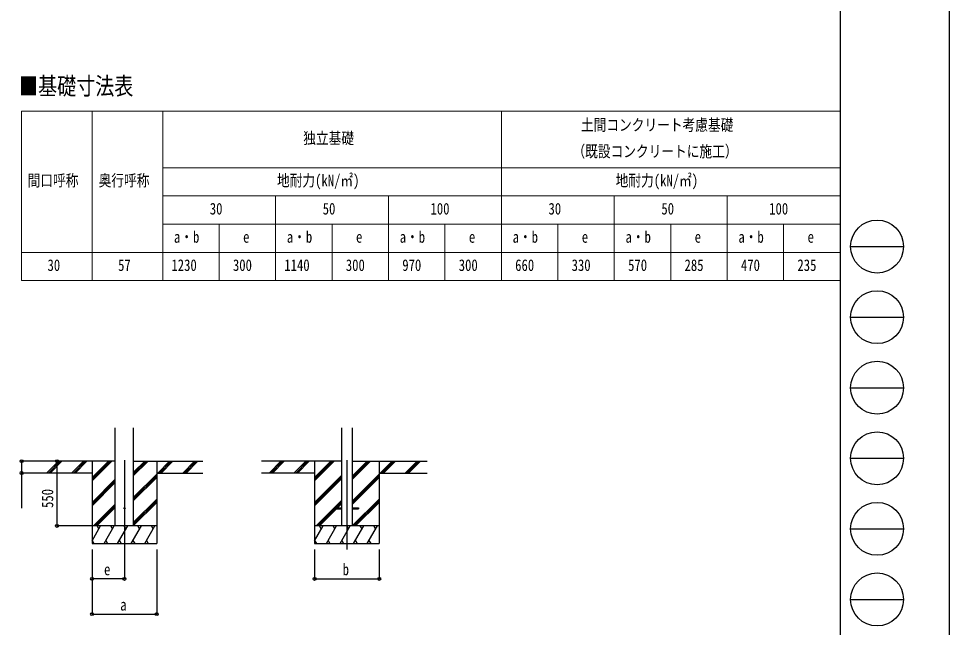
# Model space of a CAD drawing. Units: millimetres, scale not verified. Extents: x -12615 to 12615, y -8910 to 8910.
# Drawn here: x 4700 to 12615, y -5188 to -12 of the extents above; entities that cross this region are included whole.
import ezdxf
from ezdxf.enums import TextEntityAlignment as Align

# ---------------------------------------------------------------- set-up
doc = ezdxf.new("R2010")
doc.units = ezdxf.units.MM
doc.header["$LTSCALE"] = 30
doc.layers.add('0-1_TABLE1', color=7, linetype='Continuous', lineweight=18)
for name, color, linetype in [('0-2_USER1', 3, 'Continuous'), ('0-3_YKK_12', 2, 'Continuous'), ('0-4_YKK_13', 4, 'Continuous'), ('0-5_YKK_A1', 4, 'Continuous'), ('0-6_YKK_D', 6, 'Continuous'), ('0-7_YKK_ZWAK', 7, 'Continuous')]:
    doc.layers.add(name, color=color, linetype=linetype)
doc.styles.add('ＭＳ ゴシック', font='')
doc.styles.get('ＭＳ ゴシック').set_extended_font_data('MS Gothic')

msp = doc.modelspace()

# ---------------------------------------------------------------- linework, layer by layer
at = {"layer": '0-1_TABLE1'}
for p, q in [((4725.06, -799.62), (11685.06, -799.62)), ((4725.06, -799.62), (4725.06, -2239.62)), ((5325.06, -799.62), (5325.06, -2239.62)), ((5925.06, -1279.62), (11685.06, -1279.62)), ((5925.06, -1519.62), (11685.06, -1519.62)), ((9765.06, -1519.62), (9765.06, -2239.62)), ((10725.06, -1519.62), (10725.06, -2239.62)), ((5925.06, -1759.62), (11685.06, -1759.62)), ((6405.06, -1759.62), (6405.06, -2239.62)), ((7365.06, -1759.62), (7365.06, -2239.62)), ((8325.06, -1759.62), (8325.06, -2239.62)), ((9285.06, -1759.62), (9285.06, -2239.62)), ((10245.06, -1759.62), (10245.06, -2239.62)), ((11205.06, -1759.62), (11205.06, -2239.62))]:
    msp.add_line(p, q, dxfattribs=at)
for points in [[(5925.06, -799.62), (5925.06, -1279.62), (5925.06, -1999.62), (5925.06, -2239.62)], [(8805.06, -799.62), (8805.06, -1519.62), (8805.06, -1759.62), (8805.06, -2239.62)], [(11685.06, -799.62), (11685.06, -1759.62), (11685.06, -2239.62)], [(6885.06, -1519.62), (6885.06, -1999.62), (6885.06, -2239.62)], [(7845.06, -1519.62), (7845.06, -1999.62), (7845.06, -2239.62)], [(4725.06, -1999.62), (5925.06, -1999.62), (11685.06, -1999.62)], [(4725.06, -2239.62), (5325.06, -2239.62), (11685.06, -2239.62)]]:
    msp.add_lwpolyline(points, dxfattribs=at)
at = {"layer": '0-3_YKK_12'}
for p, q in [((5600.06, -3765.87), (5600.06, -4525.08)), ((7491.63, -3765.87), (7491.63, -4525.08))]:
    msp.add_line(p, q, dxfattribs=at)
at = {"layer": '0-4_YKK_13'}
for p, q in [((7391.63, -4170.58), (7391.63, -4179.58)), ((7391.63, -4170.58), (7446.43, -4170.58)), ((7391.63, -4179.58), (7446.43, -4179.58)), ((7536.83, -4170.58), (7591.63, -4170.58)), ((7536.83, -4179.58), (7591.63, -4179.58)), ((7591.63, -4170.58), (7591.63, -4179.58))]:
    msp.add_line(p, q, dxfattribs=at)
msp.add_circle((5600.06, -4175.08), 5, dxfattribs=at)
at = {"layer": '0-5_YKK_A1'}
for p, q in [((5522.31, -4325.08), (5522.31, -3489.73)), ((5677.81, -4325.08), (5677.81, -3489.73)), ((7446.43, -3489.73), (7446.43, -4325.08)), ((7536.83, -3489.73), (7536.83, -4325.08)), ((5522.31, -3775.08), (4874.11, -3775.08)), ((4940.8, -3873.67), (5039.39, -3775.08)), ((4953.53, -3875.08), (5053.53, -3775.08)), ((4967.68, -3875.08), (5067.68, -3775.08)), ((5152.93, -3873.67), (5251.52, -3775.08)), ((5165.67, -3875.08), (5265.67, -3775.08)), ((5179.81, -3875.08), (5279.81, -3775.08)), ((5325.06, -3775.08), (5325.06, -4475.08)), ((5325.06, -3941.96), (5491.94, -3775.08)), ((5325.06, -3927.81), (5477.8, -3775.08)), ((5325.06, -3913.67), (5463.66, -3775.08)), ((5677.81, -3897.58), (5800.31, -3775.08)), ((5677.81, -3883.43), (5786.17, -3775.08)), ((5677.81, -3869.29), (5772.02, -3775.08)), ((5677.81, -3775.08), (6265.68, -3775.08)), ((5875.06, -3775.08), (5875.06, -4475.08)), ((5884.16, -3875.08), (5984.16, -3775.08)), ((5898.3, -3875.08), (5998.3, -3775.08)), ((5912.44, -3875.08), (6012.44, -3775.08)), ((6096.29, -3875.08), (6196.29, -3775.08)), ((6110.43, -3875.08), (6210.43, -3775.08)), ((6124.57, -3875.08), (6224.57, -3775.08)), ((7446.43, -3775.08), (6765.68, -3775.08)), ((6832.37, -3873.67), (6930.96, -3775.08)), ((6845.1, -3875.08), (6945.11, -3775.08)), ((6859.25, -3875.08), (6959.25, -3775.08)), ((7044.5, -3873.67), (7143.1, -3775.08)), ((7057.24, -3875.08), (7157.24, -3775.08)), ((7071.38, -3875.08), (7171.38, -3775.08)), ((7216.63, -3775.08), (7216.63, -4475.08)), ((7216.63, -3941.96), (7383.51, -3775.08)), ((7216.63, -3927.81), (7369.37, -3775.08)), ((7216.63, -3913.67), (7355.23, -3775.08)), ((7536.83, -3930.12), (7691.88, -3775.08)), ((7536.83, -3915.98), (7677.74, -3775.08)), ((7536.83, -3901.84), (7663.59, -3775.08)), ((7536.83, -3775.08), (8174.84, -3775.08)), ((7766.63, -3775.08), (7766.63, -4475.08)), ((7775.73, -3875.08), (7875.73, -3775.08)), ((7789.87, -3875.08), (7889.87, -3775.08)), ((7804.01, -3875.08), (7904.01, -3775.08)), ((7987.86, -3875.08), (8087.86, -3775.08)), ((8002, -3875.08), (8102, -3775.08)), ((8016.14, -3875.08), (8116.14, -3775.08)), ((5325.06, -3875.08), (4874.11, -3875.08)), ((5875.06, -3875.08), (6265.68, -3875.08)), ((7216.63, -3875.08), (6765.68, -3875.08)), ((7766.63, -3875.08), (8174.84, -3875.08)), ((5325.06, -4125.8), (5522.31, -3928.55)), ((5325.06, -4139.94), (5522.31, -3942.7)), ((5325.06, -4154.09), (5522.31, -3956.84)), ((5677.81, -4081.42), (5875.06, -3884.17)), ((5677.81, -4095.56), (5875.06, -3898.31)), ((5677.81, -4109.71), (5875.06, -3912.46)), ((7216.63, -4125.8), (7446.43, -3896.01)), ((7216.63, -4139.94), (7446.43, -3910.15)), ((7216.63, -4154.09), (7446.43, -3924.29)), ((7536.83, -4113.97), (7766.63, -3884.17)), ((7536.83, -4128.11), (7766.63, -3898.31)), ((7536.83, -4142.26), (7766.63, -3912.46)), ((5677.81, -4293.55), (5875.06, -4096.3)), ((5677.81, -4307.69), (5875.06, -4110.45)), ((7229.49, -4325.08), (7446.43, -4108.14)), ((7537.85, -4325.08), (7766.63, -4096.3)), ((7552, -4325.08), (7766.63, -4110.45)), ((5337.92, -4325.08), (5522.31, -4140.69)), ((5352.06, -4325.08), (5522.31, -4154.83)), ((5366.2, -4325.08), (5522.31, -4168.97)), ((5677.81, -4321.84), (5875.06, -4124.59)), ((7243.63, -4325.08), (7391.63, -4177.08)), ((7257.77, -4325.08), (7403.27, -4179.58)), ((7398.13, -4170.58), (7446.43, -4122.28)), ((7412.27, -4170.58), (7446.43, -4136.42)), ((7566.14, -4325.08), (7766.63, -4124.59)), ((5875.06, -4325.08), (5325.06, -4325.08)), ((5325.06, -4450.53), (5397.49, -4325.08)), ((5382.49, -4351.06), (5367.49, -4325.08)), ((5426.36, -4475.08), (5512.96, -4325.08)), ((5497.96, -4351.06), (5482.96, -4325.08)), ((5541.83, -4475.08), (5628.43, -4325.08)), ((5613.43, -4351.06), (5598.43, -4325.08)), ((5657.3, -4475.08), (5743.9, -4325.08)), ((5728.9, -4351.06), (5713.9, -4325.08)), ((5772.77, -4475.08), (5859.37, -4325.08)), ((5844.37, -4351.06), (5829.37, -4325.08)), ((7766.63, -4325.08), (7216.63, -4325.08)), ((7216.63, -4450.53), (7289.06, -4325.08)), ((7274.06, -4351.06), (7259.06, -4325.08)), ((7317.93, -4475.08), (7404.53, -4325.08)), ((7389.53, -4351.06), (7374.53, -4325.08)), ((7433.4, -4475.08), (7520, -4325.08)), ((7505, -4351.06), (7490, -4325.08)), ((7548.87, -4475.08), (7635.47, -4325.08)), ((7620.47, -4351.06), (7605.47, -4325.08)), ((7664.34, -4475.08), (7750.94, -4325.08)), ((7735.94, -4351.06), (7720.94, -4325.08)), ((5325.06, -4475.08), (5875.06, -4475.08)), ((5325.89, -4449.1), (5340.88, -4475.07)), ((5441.35, -4449.1), (5456.35, -4475.08)), ((5556.82, -4449.1), (5571.82, -4475.08)), ((5672.3, -4449.1), (5687.3, -4475.08)), ((5787.76, -4449.1), (5802.76, -4475.08)), ((7216.63, -4475.08), (7766.63, -4475.08)), ((7217.46, -4449.1), (7232.45, -4475.07)), ((7332.93, -4449.1), (7347.92, -4475.08)), ((7448.4, -4449.1), (7463.39, -4475.08)), ((7563.87, -4449.1), (7578.87, -4475.08)), ((7679.34, -4449.1), (7694.33, -4475.08))]:
    msp.add_line(p, q, dxfattribs=at)
at = {"layer": '0-6_YKK_D'}
for p, q in [((4939.72, -3775.08), (4724.06, -3775.08)), ((5099, -3775.08), (5024.06, -3775.08)), ((5025.06, -3775.08), (5025.06, -4325.08)), ((4939.72, -3875.08), (4724.06, -3875.08)), ((5324.06, -4325.08), (5024.06, -4325.08)), ((5325.06, -4525.08), (5325.06, -5076.08)), ((5325.06, -4525.08), (5325.06, -4776.08)), ((5600.06, -4525.08), (5600.06, -4776.08)), ((5875.06, -4525.08), (5875.06, -5076.08)), ((7216.63, -4525.08), (7216.63, -4776.08)), ((7766.63, -4525.08), (7766.63, -4776.08)), ((5600.06, -4775.08), (5325.06, -4775.08)), ((7216.63, -4775.08), (7766.63, -4775.08)), ((5325.06, -5075.08), (5875.06, -5075.08))]:
    msp.add_line(p, q, dxfattribs=at)
msp.add_lwpolyline([(4725.06, -3775.08), (4725.06, -3875.08), (4725.06, -4172.88)], dxfattribs=at)
for centre in [(4725.06, -3775.08), (5025.06, -3775.08), (4725.06, -3875.08), (5025.06, -4325.08), (5325.06, -4775.08), (5600.06, -4775.08), (7216.63, -4775.08), (7766.63, -4775.08), (5325.06, -5075.08), (5875.06, -5075.08)]:
    msp.add_circle(centre, 12.75, dxfattribs=at)
at = {"layer": '0-7_YKK_ZWAK'}
for p, q in [((11685.06, 8325), (11685.06, -7575)), ((11775.06, -1950), (12225.06, -1950)), ((11775.06, -2550), (12225.06, -2550)), ((11775.06, -3150), (12225.06, -3150)), ((11775.06, -3750), (12225.06, -3750)), ((11775.06, -4350), (12225.06, -4350)), ((11775.06, -4950), (12225.06, -4950))]:
    msp.add_line(p, q, dxfattribs=at)
msp.add_lwpolyline([(-12615, -8910), (12615, -8910), (12615, 8910), (-12615, 8910)], close=True, dxfattribs=at)
for centre in [(12000.06, -1950), (12000.06, -2550), (12000.06, -3150), (12000.06, -3750), (12000.06, -4350), (12000.06, -4950)]:
    msp.add_circle(centre, 225, dxfattribs=at)

# ---------------------------------------------------------------- texts
at = {"layer": '0-1_TABLE1', "style": 'ＭＳ ゴシック', "width": 0.8}
for s, p in [('土間コンクリート考慮基礎', (9481.86, -994.62)), ('独立基礎', (7120.26, -1107.12)), ('（既設コンクリートに施工）', (9409.86, -1219.62)), ('間口呼称', (4776.66, -1467.12)), ('奥行呼称', (5380.26, -1467.12)), ('地耐力(kN/㎡)', (6897.06, -1467.12)), ('地耐力(kN/㎡)', (9777.06, -1467.12)), ('30', (6325.86, -1707.12)), ('50', (7285.86, -1707.12)), ('100', (8202.66, -1707.12)), ('30', (9205.86, -1707.12)), ('50', (10165.86, -1707.12)), ('100', (11082.66, -1707.12)), ('a・b', (6021.06, -1947.12)), ('a・b', (6981.06, -1947.12)), ('a・b', (7941.06, -1947.12)), ('a・b', (8901.06, -1947.12)), ('a・b', (9861.06, -1947.12)), ('a・b', (10821.06, -1947.12)), ('e', (6609.06, -1947.12)), ('e', (7569.06, -1947.12)), ('e', (8529.06, -1947.12)), ('e', (9489.06, -1947.12)), ('e', (10449.06, -1947.12)), ('e', (11409.06, -1947.12)), ('30', (4945.86, -2187.12)), ('57', (5545.86, -2187.12)), ('1230', (5999.46, -2187.12)), ('300', (6522.66, -2187.12)), ('1140', (6959.46, -2187.12)), ('300', (7482.66, -2187.12)), ('970', (7962.66, -2187.12)), ('300', (8442.66, -2187.12)), ('660', (8922.66, -2187.12)), ('330', (9402.66, -2187.12)), ('570', (9882.66, -2187.12)), ('285', (10362.66, -2187.12)), ('470', (10842.66, -2187.12)), ('235', (11322.66, -2187.12))]:
    msp.add_text(s, height=98.97, dxfattribs=at).set_placement(p, align=Align.BOTTOM_LEFT)
at = {"layer": '0-2_USER1', "style": 'ＭＳ ゴシック', "width": 0.8}
msp.add_text('■基礎寸法表', height=148.5, dxfattribs=at).set_placement((4703.45, -704.3), align=Align.BOTTOM_LEFT)
at = {"layer": '0-6_YKK_D', "style": 'ＭＳ ゴシック', "width": 0.8}
msp.add_text('550', height=98.97, rotation=90, dxfattribs=at).set_placement((5024.06, -4172.48), align=Align.BOTTOM_LEFT)
for s, p in [('e', (5426.56, -4774.08)), ('b', (7455.63, -4774.08)), ('a', (5564.06, -5074.08))]:
    msp.add_text(s, height=98.97, dxfattribs=at).set_placement(p, align=Align.BOTTOM_LEFT)

doc.saveas('drawing.dxf')
